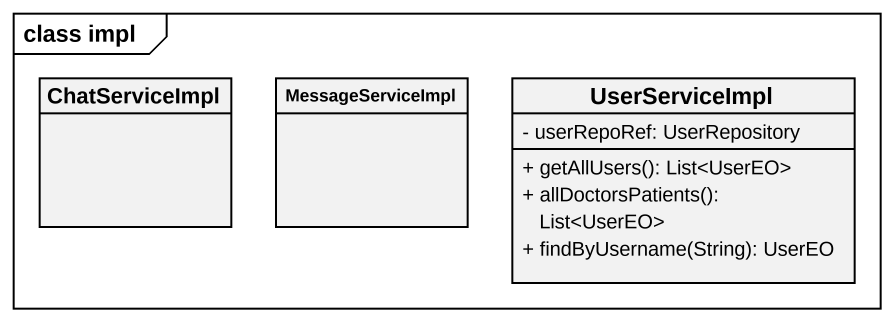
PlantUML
@startuml
mainframe class impl
hide circle
hide empty members
skinparam classAttributeIconSize 0
class ChatServiceImpl
class MessageServiceImpl
class UserServiceImpl {
  - userRepoRef: UserRepository
  + getAllUsers(): List<UserEO>
  + allDoctorsPatients(): List<UserEO>
  + findByUsername(String): UserEO
}
@enduml
